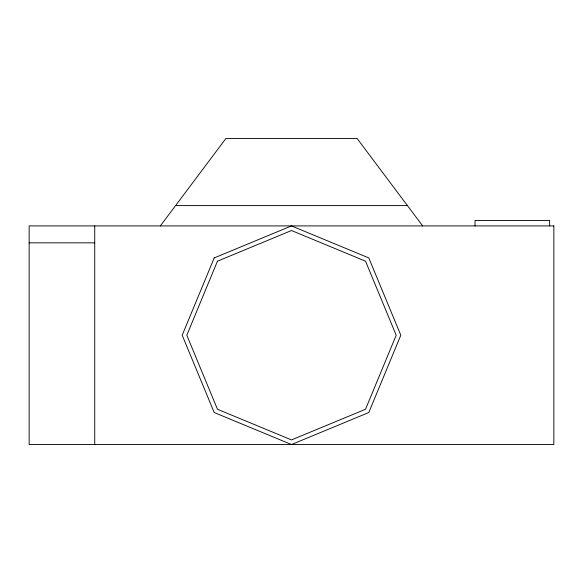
<?xml version="1.0" encoding="UTF-8"?>
<svg xmlns="http://www.w3.org/2000/svg" width="583" height="583" viewBox="0 0 583 583"><rect width="100%" height="100%" fill="white"/><g stroke="black" fill="none" stroke-linecap="round" stroke-linejoin="round"><path stroke-width="0.87" d="M160.325 225.912L225.912 138.463L357.087 138.463L422.675 225.912M175.563 205.595L407.437 205.595M29.15 242.841L94.737 242.841M549.631 225.912L549.631 220.447L475.028 220.447L475.028 225.912M94.737 225.912L94.737 444.538M214.201 257.926L182.188 335.225L214.201 412.524L291.5 444.538L368.799 412.524L400.812 335.225L368.799 257.926L291.5 225.912L214.201 257.926M217.466 261.191L186.808 335.225L217.466 409.259L291.5 439.917L365.534 409.259L396.192 335.225L365.534 261.191L291.5 230.533L217.466 261.191M553.85 225.912L29.15 225.912L29.15 444.538L553.85 444.538L553.85 225.912"/></g></svg>
